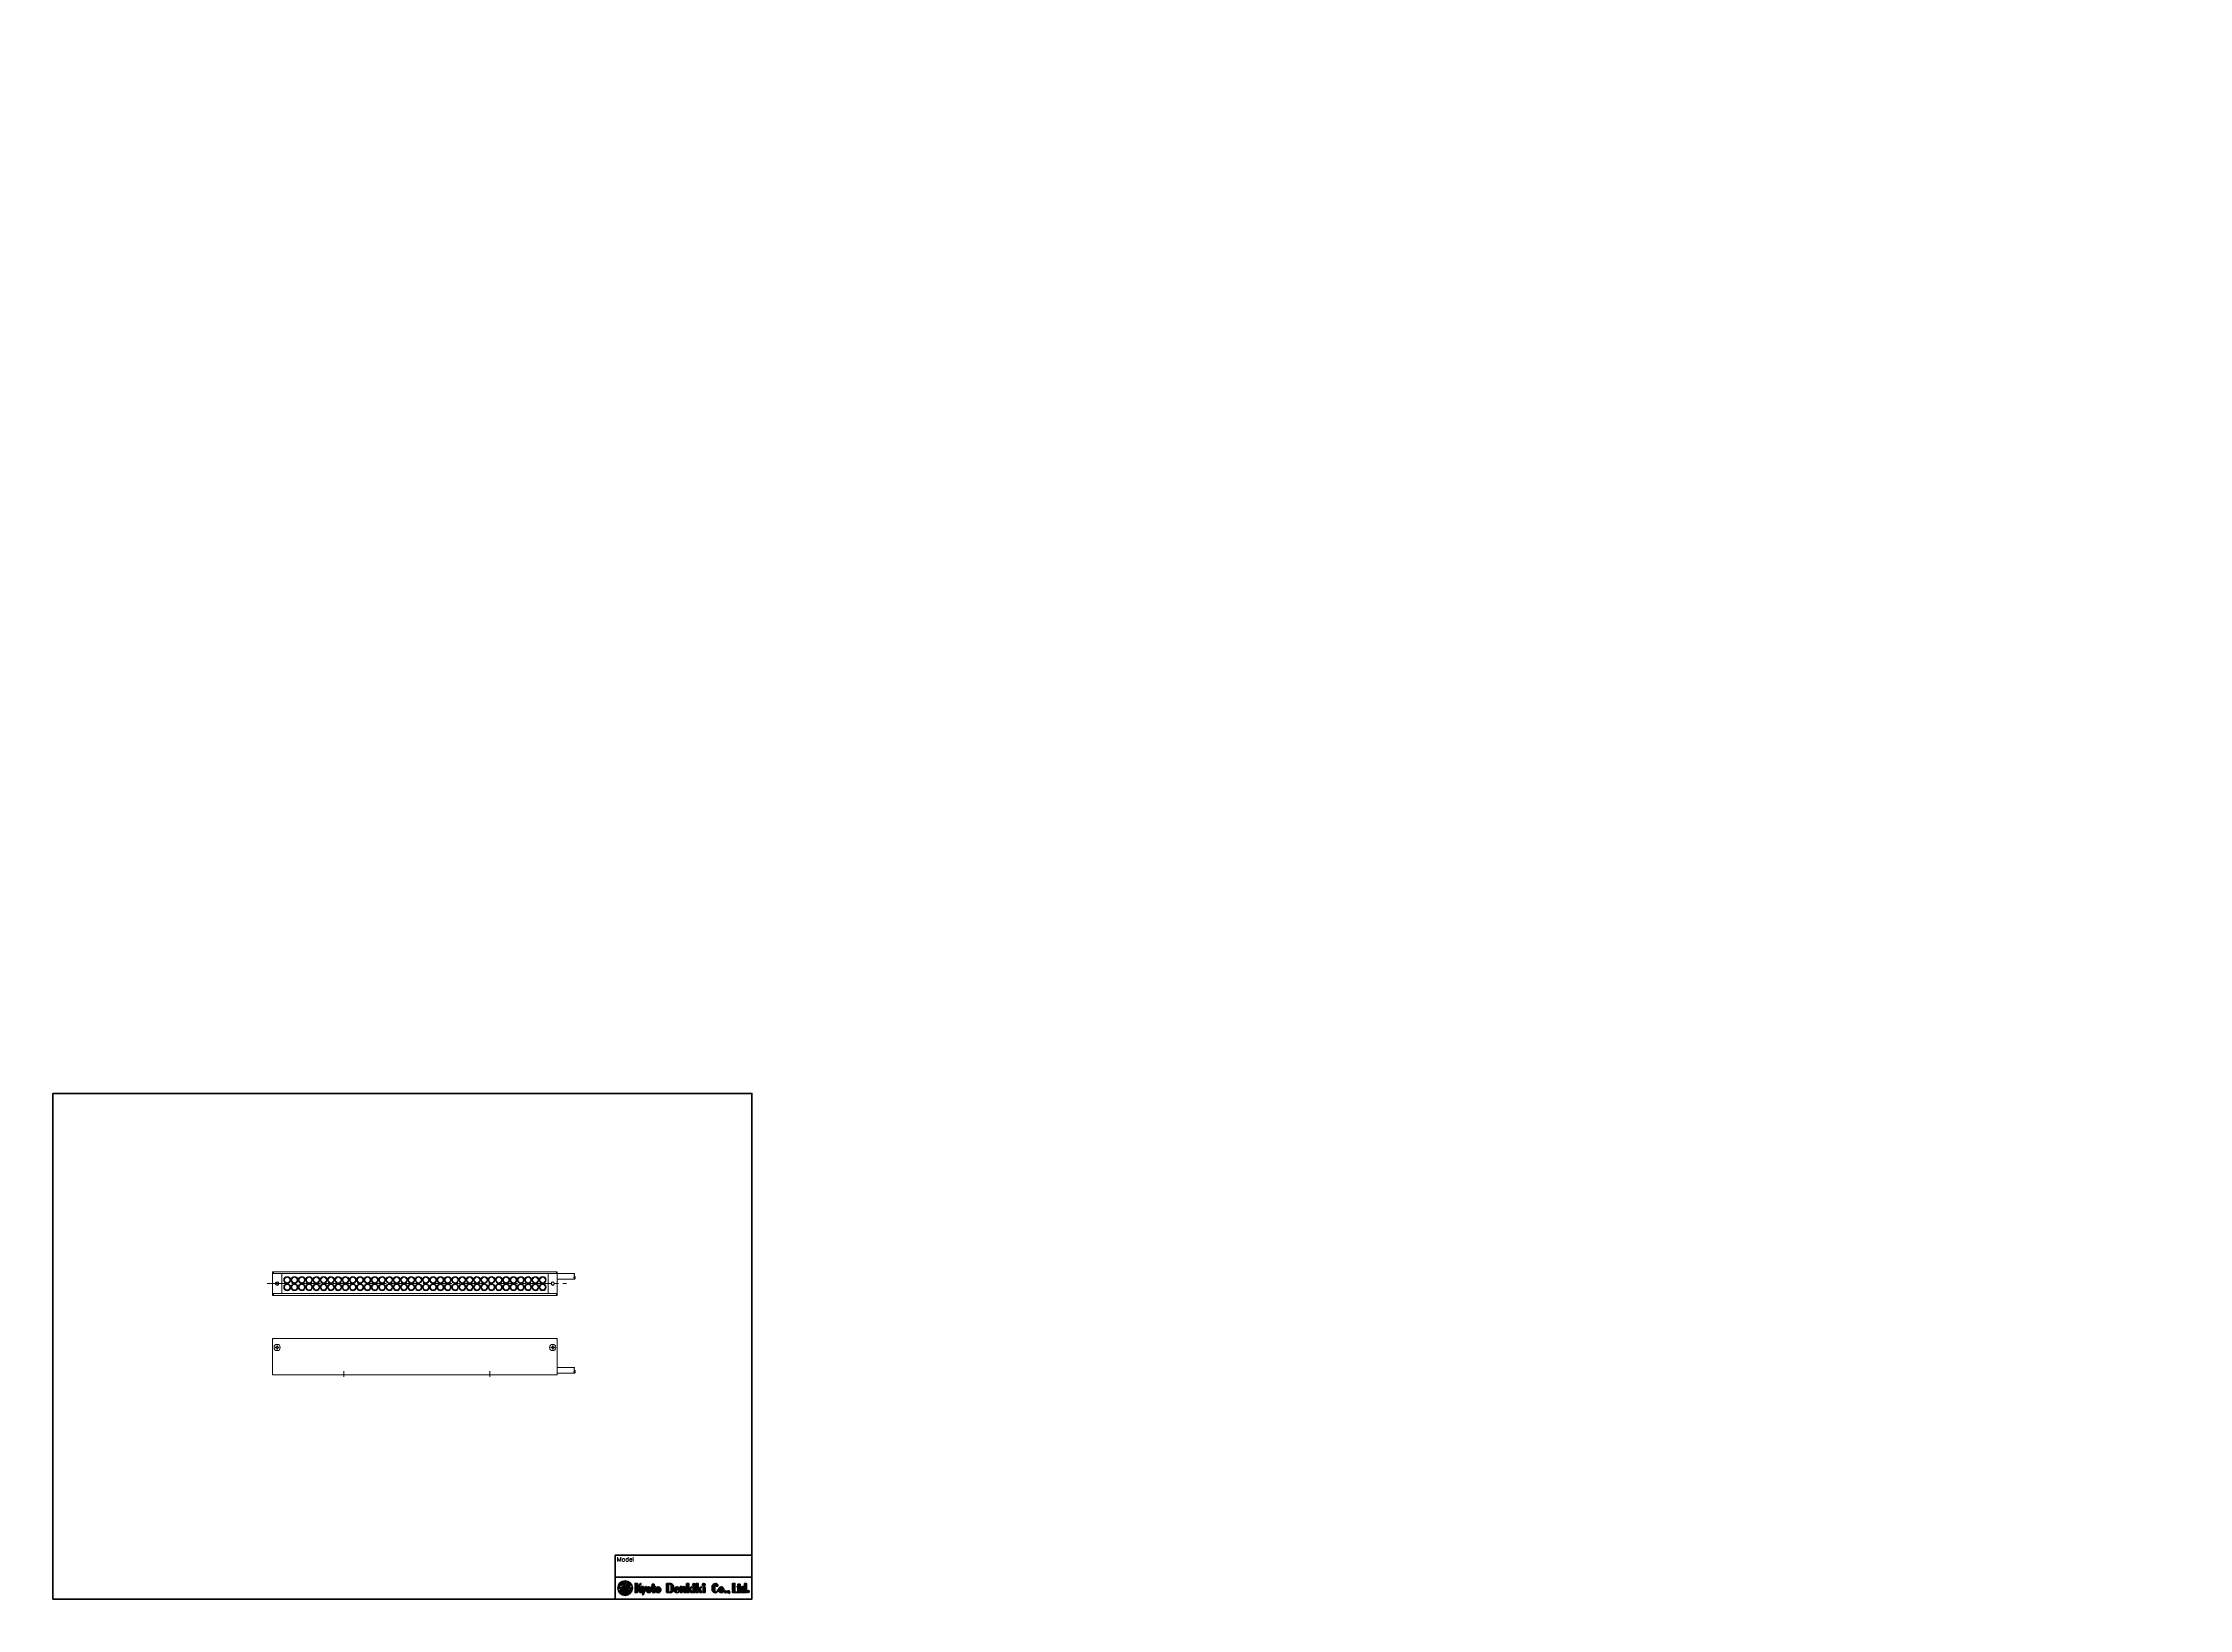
# Paper-space layout 'A3_1_3' of a CAD drawing. Header units: millimetres. Extents: x 0 to 392, y 0 to 286.
# The model-space entities are those that its viewports show. They can reach past a viewport. Long polylines and large blocks are cut down to what shows.
import ezdxf

# ---------------------------------------------------------------- set-up
doc = ezdxf.new("R2010")
doc.units = ezdxf.units.MM
doc.linetypes.add('CENTER', pattern=[2, 1.25, -0.25, 0.25, -0.25])
doc.layers.get('0').update_dxf_attribs({"lineweight": 15})
doc.layers.add('AUX', color=7, linetype='Continuous', lineweight=40)
doc.layers.add('PINOFF', color=6, linetype='Continuous', lineweight=9)
doc.layers.get('PINOFF').freeze()
doc.styles.get("Standard").update_dxf_attribs({"font": 'simplex.shx', "width": 0.8, "bigfont": 'extfont.shx'})

# ---------------------------------------------------------------- blocks, each defined once
blk = doc.blocks.new('A$C58A435ED')
h = blk.add_hatch(color=256)
edge = h.paths.add_edge_path()
edge.add_ellipse((3.8, 4.2), major_axis=(2.36, 2.72), ratio=0.381944, start_angle=36.9142, end_angle=132.4984, ccw=False)
edge.add_arc((4.7, 6.4), 0.75, 47.7163, 192.9195, ccw=False)
edge.add_ellipse((3.8, 4.2), major_axis=(2.36, 2.72), ratio=0.381944, start_angle=355.1193, end_angle=374.4019, ccw=False)
edge.add_ellipse((4.2, 3.8), major_axis=(2.36, 2.72), ratio=0.381944, start_angle=320.8704, end_angle=364.8807, ccw=False)
edge.add_arc((4, -35.9), 40.1, 84.2752, 86.8987, ccw=False)
edge.add_arc((4, 4), 4, 0, 180)
edge.add_arc((4, -35.9), 40.1, 92.8389, 95.7248, ccw=False)
h = blk.add_hatch(color=256)
edge = h.paths.add_edge_path()
edge.add_arc((4, 4), 4, 180, 360)
edge.add_arc((4, 43.9), 40.1, 272.8389, 275.7248, ccw=False)
edge.add_ellipse((4.2, 3.8), major_axis=(2.36, 2.72), ratio=0.381944, start_angle=175.1193, end_angle=312.4984, ccw=False)
edge.add_ellipse((3.8, 4.2), major_axis=(2.36, 2.72), ratio=0.381944, start_angle=140.8704, end_angle=184.8807, ccw=False)
edge.add_arc((4, 43.9), 40.1, 264.2752, 266.8987, ccw=False)
h = blk.add_hatch(color=256)
edge = h.paths.add_edge_path(flags=17)
edge.add_ellipse((4.2, 3.8), major_axis=(2.36, 2.72), ratio=0.381944, start_angle=130.1847, end_angle=175.1193)
edge.add_ellipse((3.8, 4.2), major_axis=(2.36, 2.72), ratio=0.381944, start_angle=184.8807, end_angle=296.5044)
edge.add_arc((4, 43.9), 40.1, 267.8758, 271.7647, ccw=False)
h = blk.add_hatch(color=256)
edge = h.paths.add_edge_path(flags=17)
edge.add_ellipse((3.8, 4.2), major_axis=(2.36, 2.72), ratio=0.381944, start_angle=310.1847, end_angle=355.1193)
edge.add_ellipse((4.2, 3.8), major_axis=(2.36, 2.72), ratio=0.381944, start_angle=364.8807, end_angle=376.9173)
edge.add_arc((4.6, 6.4), 0.783, -118.932, 3.6503, ccw=False)
edge.add_ellipse((4.2, 3.8), major_axis=(2.36, 2.72), ratio=0.381944, start_angle=39.809, end_angle=116.5044)
edge.add_arc((4, -35.9), 40.1, 87.8758, 91.7647, ccw=False)
blk.add_circle((4, 4), 4)
for centre, radius, start, end in [((4, -35.9), 40.1, 92.8389, 95.7248), ((4, 43.9), 40.1, 264.2752, 266.8987), ((4, 43.9), 40.1, 267.8758, 271.7647), ((4, -35.9), 40.1, 87.8758, 91.7647), ((4.7, 6.4), 0.75, 46.1932, 192.9195), ((4.6, 6.4), 0.783, 241.068, 3.6503), ((4, 43.9), 40.1, 272.8389, 275.7248), ((4, -35.9), 40.1, 84.2752, 86.8987)]:
    blk.add_arc(centre, radius, start, end)
for centre, start_param, end_param in [((3.8, 4.2), 2.009737, 4.900602), ((4.2, 3.8), 1.88285, 5.049036), ((3.8, 4.2), 1.10042, 1.907443), ((4.2, 3.8), 1.14108, 1.759009), ((3.8, 4.2), 5.024443, 6.875096), ((4.2, 3.8), 5.15133, 6.96942)]:
    blk.add_ellipse(centre, major_axis=(2.36, 2.72), ratio=0.381944, start_param=start_param, end_param=end_param)
blk = doc.blocks.new('A$C7F8063EA')
for points in [[(2.4, 4.8), (3.4, 6.2), (2.9, 6.2), (1.3, 4.1), (1.3, 6.2), (0, 6.2), (0, 1.1), (1.3, 1.1), (1.3, 3.4), (1.5, 3.7), (2.6, 1.1), (4.1, 1.1)], [(4.5, 1.1), (4.1, 0), (4.4, 0), (6.2, 4.4), (5.8, 4.4), (5.2, 2.8), (4.5, 4.4), (3.4, 4.4)], [(28.2, 6.2), (28.2, 1.1), (29.4, 1.1), (29.4, 2.6), (29.5, 2.8), (30.3, 1.1), (31.3, 1.1), (30.2, 3.3), (31.3, 4.2), (31.1, 4.4), (29.4, 3), (29.4, 6.2)], [(31.8, 4.2), (31.8, 1.1), (32.9, 1.1), (32.9, 4.2)], [(33.4, 6.2), (33.4, 1.1), (34.5, 1.1), (34.5, 2.6), (34.7, 2.8), (35.5, 1.1), (36.5, 1.1), (35.4, 3.3), (36.5, 4.2), (36.3, 4.4), (34.5, 3), (34.5, 6.2)], [(37.2, 4.2), (37.2, 1.1), (38.3, 1.1), (38.3, 4.2)], [(53.4, 6.2), (53.4, 1.1), (54.7, 1.1), (56.3, 1.1), (56.3, 1.4), (54.7, 1.4), (54.7, 6.2)]]:
    blk.add_hatch(color=256).paths.add_polyline_path(points)
h = blk.add_hatch(color=256)
h.paths.add_polyline_path([(6, 2.5, 0.993056), (8.9, 2.5), (8.9, 2.9, 1.006911), (6, 2.9)])
h.paths.add_polyline_path([(7.1, 3.9, -1.045169), (7.8, 3.9), (7.8, 1.6, -1.045169), (7.1, 1.6)], flags=16)
h = blk.add_hatch(color=256)
edge = h.paths.add_edge_path()
edge.add_line((9.4, 4.2), (9.4, 1.8))
edge.add_ellipse((10, 1.8), major_axis=(0, 0.709), ratio=0.902288, start_angle=90, end_angle=180)
edge.add_line((10, 1.1), (11, 1.1))
edge.add_line((11, 1.1), (11, 1.4))
edge.add_ellipse((11, 1.9), major_axis=(0, -0.528), ratio=0.918034, start_angle=270, end_angle=360, ccw=False)
edge.add_line((10.5, 1.9), (10.5, 4.2))
edge.add_line((10.5, 4.2), (10.9, 4.2))
edge.add_line((10.9, 4.2), (10.9, 4.6))
edge.add_line((10.9, 4.6), (10.5, 4.6))
edge.add_line((10.5, 4.6), (10.5, 5.8))
edge.add_line((10.5, 5.8), (9.4, 5.8))
edge.add_line((9.4, 5.8), (9.4, 4.6))
edge.add_line((9.4, 4.6), (9.1, 4.6))
edge.add_line((9.1, 4.6), (9.1, 4.2))
edge.add_line((9.1, 4.2), (9.4, 4.2))
h = blk.add_hatch(color=256)
h.paths.add_polyline_path([(12.7, 4.4), (12.6, 4.4, 0.412198), (11.2, 2.9), (11.2, 2.5, 0.993056), (14.1, 2.5), (14.1, 2.9, 0.416232)])
h.paths.add_polyline_path([(12.3, 3.9, -1.045169), (13, 3.9), (13, 1.6, -1.045169), (12.3, 1.6)], flags=16)
h = blk.add_hatch(color=256)
edge = h.paths.add_edge_path()
edge.add_line((17.2, 1.1), (19.3, 1.1))
edge.add_ellipse((19.3, 3), major_axis=(0, -1.92), ratio=0.930559, start_angle=0, end_angle=90)
edge.add_line((21.1, 3), (21.1, 4.2))
edge.add_ellipse((19.3, 4.2), major_axis=(0, 1.92), ratio=0.930559, start_angle=270, end_angle=360)
edge.add_line((19.3, 6.2), (17.2, 6.2))
edge.add_line((17.2, 6.2), (17.2, 1.1))
edge = h.paths.add_edge_path(flags=16)
edge.add_line((18.3, 5.8), (19.1, 5.8))
edge.add_ellipse((19.1, 5.1), major_axis=(0, 0.7), ratio=0.929746, start_angle=270, end_angle=359.8389, ccw=False)
edge.add_line((19.8, 5.1), (19.8, 2.1))
edge.add_ellipse((19.1, 2.1), major_axis=(0, -0.7), ratio=0.929746, start_angle=0.1611, end_angle=90, ccw=False)
edge.add_line((19.1, 1.4), (18.3, 1.4))
edge.add_line((18.3, 1.4), (18.3, 5.8))
h = blk.add_hatch(color=256)
edge = h.paths.add_edge_path()
edge.add_line((22.9, 4.4), (22.9, 4.4))
edge.add_arc((22.9, 2.9), 1.46, 90.3946, 180)
edge.add_line((21.4, 2.9), (21.4, 2.5))
edge.add_arc((22.9, 2.5), 1.46, 180.2595, 269.3397)
edge.add_line((22.9, 1.1), (22.9, 1.1))
edge.add_arc((22.9, 2.5), 1.46, 270.6603, 354.2194)
edge.add_line((24.3, 2.4), (24.1, 2.4))
edge.add_ellipse((22.9, 2.4), major_axis=(-1.2, 0), ratio=0.941657, start_angle=90.1774, end_angle=180, ccw=False)
edge.add_arc((22.9, 1.6), 0.325, 180, 276.5641, ccw=False)
edge.add_line((22.5, 1.6), (22.5, 2.7))
edge.add_line((22.5, 2.7), (24.3, 2.7))
edge.add_line((24.3, 2.7), (24.3, 2.9))
edge.add_arc((22.9, 2.9), 1.46, 359.2107, 449.6054)
h.paths.add_polyline_path([(22.5, 3.1), (22.5, 3.9, -1.045169), (23.2, 3.9), (23.2, 3.1)], flags=16)
h = blk.add_hatch(color=256)
edge = h.paths.add_edge_path()
edge.add_line((24.7, 4.4), (24.7, 1.1))
edge.add_line((24.7, 1.1), (25.8, 1.1))
edge.add_line((25.8, 1.1), (25.8, 3.7))
edge.add_ellipse((26.2, 3.7), major_axis=(0.377, 0.217), ratio=0.907884, start_angle=60.0645, end_angle=150.0645, ccw=False)
edge.add_ellipse((26.2, 3.7), major_axis=(0, 0.404), ratio=0.965673, start_angle=270, end_angle=360, ccw=False)
edge.add_line((26.6, 3.7), (26.6, 1.1))
edge.add_line((26.6, 1.1), (27.7, 1.1))
edge.add_line((27.7, 1.1), (27.7, 3.4))
edge.add_ellipse((26.8, 3.4), major_axis=(0, 1.05), ratio=0.925613, start_angle=270, end_angle=360)
edge.add_ellipse((26.8, 4), major_axis=(-0.975, 0), ratio=0.402759, start_angle=270, end_angle=360)
edge.add_line((25.8, 4), (25.8, 4.2))
edge.add_line((25.8, 4.2), (25.6, 4.4))
edge.add_line((25.6, 4.4), (24.7, 4.4))
h = blk.add_hatch(color=256)
edge = h.paths.add_edge_path()
edge.add_ellipse((32.3, 5.5), major_axis=(-0.803, 0), ratio=0.880683, start_angle=0, end_angle=360)
h = blk.add_hatch(color=256)
edge = h.paths.add_edge_path()
edge.add_ellipse((37.6, 5.5), major_axis=(-0.803, 0), ratio=0.880683, start_angle=0, end_angle=360)
h = blk.add_hatch(color=256)
edge = h.paths.add_edge_path()
edge.add_arc((44, 5.4), 0.402, 0, 180, ccw=False)
edge.add_line((44.4, 5.4), (44.4, 4.6))
edge.add_line((44.4, 4.6), (45.4, 4.6))
edge.add_ellipse((44, 4.6), major_axis=(0, 1.59), ratio=0.861671, start_angle=270, end_angle=360)
edge.add_ellipse((44, 4.4), major_axis=(-1.84, 0), ratio=0.958258, start_angle=270, end_angle=360)
edge.add_line((42.2, 4.4), (42.2, 2.8))
edge.add_ellipse((44, 2.8), major_axis=(-1.84, 0), ratio=0.958258, start_angle=0, end_angle=90)
edge.add_ellipse((44, 2.6), major_axis=(0, -1.59), ratio=0.859541, start_angle=0, end_angle=90)
edge.add_line((45.4, 2.6), (45.1, 2.6))
edge.add_line((45.1, 2.6), (45.1, 2.1))
edge.add_ellipse((44.5, 2.1), major_axis=(0, -0.689), ratio=0.905354, start_angle=0, end_angle=90, ccw=False)
edge.add_line((44.5, 1.4), (44.1, 1.4))
edge.add_ellipse((44.1, 1.9), major_axis=(0, 0.516), ratio=0.975773, start_angle=90, end_angle=180, ccw=False)
edge.add_line((43.6, 1.9), (43.6, 5.4))
h = blk.add_hatch(color=256)
h.paths.add_polyline_path([(45.7, 2.5, 0.409357), (47.2, 1.1), (47.2, 1.1, 0.409404), (48.7, 2.5), (48.7, 2.9, 1.006911), (45.7, 2.9)])
h.paths.add_polyline_path([(46.9, 3.9, -1), (47.5, 3.9), (47.5, 1.6, -1), (46.9, 1.6)], flags=16)
h = blk.add_hatch(color=256)
edge = h.paths.add_edge_path()
edge.add_ellipse((49.5, 1.6), major_axis=(-0.65, 0), ratio=0.820872, start_angle=0, end_angle=360)
h = blk.add_hatch(color=256)
edge = h.paths.add_edge_path()
edge.add_ellipse((51.1, 1.6), major_axis=(-0.65, 0), ratio=0.820872, start_angle=178.569, end_angle=477.5428)
edge.add_ellipse((51.3, 1.1), major_axis=(0, -0.409), ratio=0.251102, start_angle=0, end_angle=84.6433, ccw=False)
edge.add_ellipse((51.3, 1.4), major_axis=(0, -0.72), ratio=0.731271, start_angle=0, end_angle=90)
edge.add_ellipse((51.7, 1.4), major_axis=(0, 0.202), ratio=0.432391, start_angle=270, end_angle=339.5604)
edge.add_ellipse((51.7, 1.4), major_axis=(0, 0.202), ratio=0.432391, start_angle=339.5604, end_angle=340.2548, ccw=False)
h = blk.add_hatch(color=256)
edge = h.paths.add_edge_path()
edge.add_line((56, 4.2), (56.3, 4.2))
edge.add_line((56.3, 4.2), (56.3, 1.8))
edge.add_ellipse((57, 1.8), major_axis=(0, 0.709), ratio=0.902288, start_angle=90, end_angle=180)
edge.add_line((57, 1.1), (58, 1.1))
edge.add_line((58, 1.1), (58, 1.4))
edge.add_ellipse((58, 1.9), major_axis=(0, -0.528), ratio=0.918034, start_angle=270, end_angle=360, ccw=False)
edge.add_line((57.5, 1.9), (57.5, 4.2))
edge.add_line((57.5, 4.2), (57.8, 4.2))
edge.add_line((57.8, 4.2), (57.8, 4.6))
edge.add_line((57.8, 4.6), (57.5, 4.6))
edge.add_line((57.5, 4.6), (57.5, 5.8))
edge.add_line((57.5, 5.8), (56.3, 5.8))
edge.add_line((56.3, 5.8), (56.3, 4.6))
edge.add_line((56.3, 4.6), (56, 4.6))
edge.add_line((56, 4.6), (56, 4.2))
h = blk.add_hatch(color=256)
edge = h.paths.add_edge_path()
edge.add_line((61, 6.2), (60, 6.2))
edge.add_line((60, 6.2), (60, 4))
edge.add_ellipse((59.4, 3.2), major_axis=(0, -1.25), ratio=0.700546, start_angle=140.5626, end_angle=180)
edge.add_line((59.4, 4.4), (59, 4.4))
edge.add_ellipse((59, 3.2), major_axis=(0, -1.25), ratio=0.700546, start_angle=180, end_angle=270)
edge.add_line((58.1, 3.2), (58.1, 2.3))
edge.add_ellipse((59, 2.3), major_axis=(0, 1.25), ratio=0.700546, start_angle=90, end_angle=180)
edge.add_line((59, 1.1), (59.4, 1.1))
edge.add_ellipse((59.4, 2.3), major_axis=(0, 1.25), ratio=0.700546, start_angle=180, end_angle=219.4374)
edge.add_line((60, 1.5), (60, 1.1))
edge.add_line((60, 1.1), (61, 1.1))
edge.add_line((61, 1.1), (61, 6.2))
h.paths.add_polyline_path([(60, 1.7, -1), (59.2, 1.7), (59.2, 3.8, -1), (60, 3.8)], flags=16)
h = blk.add_hatch(color=256)
edge = h.paths.add_edge_path()
edge.add_ellipse((62, 1.7), major_axis=(-0.582, 0), ratio=0.959913, start_angle=0, end_angle=360)
for p, q in [((0, 6.2), (1.3, 6.2)), ((0, 1.1), (1.3, 1.1)), ((2.9, 6.2), (1.3, 4.1)), ((1.5, 3.7), (1.3, 3.4)), ((2.6, 1.1), (1.5, 3.7)), ((3.4, 6.2), (2.4, 4.8)), ((4.1, 1.1), (2.4, 4.8)), ((4.1, 1.1), (2.6, 1.1)), ((2.9, 6.2), (3.4, 6.2)), ((3.4, 4.4), (4.5, 1.1)), ((3.4, 4.4), (4.5, 4.4)), ((3.4, 4.4), (4.5, 4.4)), ((4.1, 0), (4.5, 1.1)), ((4.1, 0), (4.4, 0)), ((4.4, 0), (6.2, 4.4)), ((4.5, 4.4), (5.2, 2.8)), ((5.2, 2.8), (5.8, 4.4)), ((5.8, 4.4), (6.2, 4.4)), ((6, 2.9), (6, 2.5)), ((8.9, 2.9), (8.9, 2.5)), ((9.1, 4.6), (9.1, 4.2)), ((9.1, 4.6), (9.1, 4.2)), ((9.1, 4.2), (9.4, 4.2)), ((9.1, 4.2), (9.4, 4.2)), ((9.4, 5.8), (10.5, 5.8)), ((9.4, 5.8), (9.4, 4.6)), ((9.4, 4.2), (9.4, 1.8)), ((10, 1.1), (11, 1.1)), ((11, 1.1), (10, 1.1)), ((10.5, 5.8), (10.5, 4.6)), ((10.5, 4.2), (10.9, 4.2)), ((10.5, 4.2), (10.9, 4.2)), ((10.5, 4.2), (10.5, 1.9)), ((11, 1.4), (11, 1.1)), ((11, 1.4), (11, 1.1)), ((11, 1.1), (11, 1.1)), ((11.2, 2.9), (11.2, 2.5)), ((12.6, 4.4), (12.7, 4.4)), ((12.7, 1.1), (12.7, 1.1)), ((14.1, 2.9), (14.1, 2.5)), ((17.2, 6.2), (19.3, 6.2)), ((17.2, 1.1), (17.2, 6.2)), ((17.2, 1.1), (17.2, 6.2)), ((17.2, 6.2), (19.3, 6.2)), ((17.2, 1.1), (19.3, 1.1)), ((17.2, 1.1), (19.3, 1.1)), ((18.3, 5.8), (18.3, 1.4)), ((18.3, 1.4), (18.3, 5.8)), ((18.3, 5.8), (19.1, 5.8)), ((18.3, 1.4), (19.1, 1.4)), ((19.8, 5.1), (19.8, 2.1)), ((21.1, 4.2), (21.1, 3)), ((21.4, 2.9), (21.4, 2.5)), ((22.5, 3.1), (23.2, 3.1)), ((22.5, 2.7), (24.3, 2.7)), ((22.9, 4.4), (22.9, 4.4)), ((22.9, 1.1), (22.9, 1.1)), ((22.9, 1.1), (22.9, 1.1)), ((24.1, 2.4), (24.3, 2.4)), ((24.3, 2.9), (24.3, 2.7)), ((24.7, 4.4), (25.6, 4.4)), ((24.7, 1.1), (24.7, 4.4)), ((24.7, 4.4), (25.6, 4.4)), ((24.7, 4.4), (25.6, 4.4)), ((24.7, 1.1), (24.7, 4.4)), ((24.7, 4.4), (25.6, 4.4)), ((24.7, 1.1), (25.8, 1.1)), ((24.7, 1.1), (25.8, 1.1)), ((25.8, 4.2), (25.6, 4.4)), ((25.8, 4.2), (25.6, 4.4)), ((25.8, 4), (25.8, 4.2)), ((25.8, 4), (25.8, 4.2)), ((25.8, 4.2), (25.8, 4)), ((25.8, 1.1), (25.8, 3.7)), ((25.8, 1.1), (25.8, 3.7)), ((26.6, 1.1), (26.6, 3.7)), ((26.6, 1.1), (26.6, 3.7)), ((26.6, 1.1), (27.7, 1.1)), ((26.6, 1.1), (27.7, 1.1)), ((27.7, 1.1), (27.7, 3.4)), ((27.7, 1.1), (27.7, 3.4)), ((28.2, 6.2), (29.4, 6.2)), ((28.2, 6.2), (28.2, 1.1)), ((29.4, 6.2), (28.2, 6.2)), ((28.2, 1.1), (29.4, 1.1)), ((28.2, 1.1), (29.4, 1.1)), ((29.4, 3), (29.4, 6.2)), ((31.2, 4.4), (29.4, 3)), ((29.5, 2.8), (29.4, 2.6)), ((29.4, 1.1), (29.4, 2.6)), ((30.3, 1.1), (29.5, 2.8)), ((31.3, 4.2), (30.2, 3.3)), ((31.3, 1.1), (30.2, 3.3)), ((30.3, 1.1), (31.3, 1.1)), ((31.1, 4.4), (31.3, 4.2)), ((31.8, 1.1), (32.9, 1.1)), ((33.4, 6.2), (34.5, 6.2)), ((33.4, 6.2), (33.4, 1.1)), ((34.5, 6.2), (33.4, 6.2)), ((33.4, 1.1), (34.5, 1.1)), ((33.4, 1.1), (34.5, 1.1)), ((34.5, 3), (34.5, 6.2)), ((36.3, 4.4), (34.5, 3)), ((34.7, 2.8), (34.5, 2.6)), ((34.5, 1.1), (34.5, 2.6)), ((35.5, 1.1), (34.7, 2.8)), ((36.5, 4.2), (35.4, 3.3)), ((36.5, 1.1), (35.4, 3.3)), ((35.5, 1.1), (36.5, 1.1)), ((36.3, 4.4), (36.5, 4.2)), ((37.2, 1.1), (38.3, 1.1)), ((37.5, 6.2), (37.6, 6.2)), ((37.5, 6.2), (37.5, 6.2)), ((37.5, 4.8), (37.5, 4.8)), ((42.2, 4.4), (42.2, 4.4)), ((42.2, 4.4), (42.2, 2.8)), ((43.6, 5.4), (43.6, 1.9)), ((43.6, 5.4), (43.6, 1.9)), ((44.1, 1.4), (44.5, 1.4)), ((44.1, 1.4), (44.5, 1.4)), ((44.4, 4.6), (44.4, 5.4)), ((44.4, 4.6), (44.4, 5.4)), ((45.4, 4.6), (44.4, 4.6)), ((44.4, 4.6), (45.4, 4.6)), ((45.4, 2.6), (45.1, 2.6)), ((45.1, 2.6), (45.1, 2.1)), ((45.4, 2.6), (45.1, 2.6)), ((45.1, 2.6), (45.1, 2.1)), ((45.7, 2.9), (45.7, 2.5)), ((47.2, 1.1), (47.2, 1.1)), ((48.7, 2.9), (48.7, 2.5)), ((51.8, 1.6), (51.8, 1.6)), ((53.4, 6.2), (54.7, 6.2)), ((53.4, 1.1), (56.3, 1.1)), ((54.7, 1.4), (54.7, 2)), ((56, 4.6), (56, 4.2)), ((56, 4.6), (56, 4.2)), ((56, 4.2), (56.3, 4.2)), ((56, 4.2), (56.3, 4.2)), ((56.3, 5.8), (57.5, 5.8)), ((56.3, 5.8), (56.3, 4.6)), ((56.3, 4.2), (56.3, 1.8)), ((58, 1.1), (57, 1.1)), ((57.5, 5.8), (57.5, 4.6)), ((57.5, 4.2), (57.8, 4.2)), ((57.5, 4.2), (57.8, 4.2)), ((57.5, 4.2), (57.5, 1.9)), ((58, 1.4), (58, 1.1)), ((58, 1.4), (58, 1.1)), ((58, 1.1), (58, 1.4)), ((58.1, 3.2), (58.1, 2.4)), ((58.1, 3.2), (58.1, 2.3)), ((59.4, 4.4), (59, 4.4)), ((59, 1.1), (59.4, 1.1)), ((59.2, 3.8), (59.2, 1.7)), ((59.2, 3.8), (59.2, 1.7)), ((60, 6.2), (61, 6.2)), ((60, 6.2), (61, 6.2)), ((61, 1.1), (61, 2)), ((61, 1.1), (61, 2)), ((62, 2.2), (62, 2.2)), ((62, 1.1), (62, 1.1)), ((62.6, 1.7), (62.6, 1.7))]:
    blk.add_line(p, q)
for points in [[(1.3, 3.4), (1.3, 1.1), (0, 1.1), (0, 6.2), (1.3, 6.2), (1.3, 4.1)], [(7.1, 3.9), (7.1, 1.6)], [(7.8, 1.5), (7.8, 3.9)], [(9.1, 4.2), (9.1, 4.6), (9.4, 4.6)], [(9.1, 4.2), (9.1, 4.6), (9.4, 4.6)], [(10.5, 4.6), (10.9, 4.6), (10.9, 4.2)], [(10.5, 4.6), (10.9, 4.6), (10.9, 4.2)], [(12.3, 3.9), (12.3, 1.6)], [(13, 1.5), (13, 3.9)], [(22.5, 3.9), (22.5, 3.1)], [(22.5, 2.7), (22.5, 1.6)], [(23.2, 3.1), (23.2, 3.9)], [(46.9, 3.9), (46.9, 1.6)], [(47.5, 3.9), (47.5, 1.6)], [(54.7, 1.1), (53.4, 1.1), (53.4, 6.2), (54.7, 6.2), (54.7, 1.4)], [(54.7, 1.1), (56.3, 1.1), (56.3, 1.4), (54.7, 1.4)], [(56.3, 4.2), (56, 4.2), (56, 4.6), (56.3, 4.6)], [(56.3, 4.2), (56, 4.2), (56, 4.6), (56.3, 4.6)], [(57.5, 4.6), (57.8, 4.6), (57.8, 4.2), (57.5, 4.2)], [(57.5, 4.6), (57.8, 4.6), (57.8, 4.2), (57.5, 4.2)], [(60, 4), (60, 6.2), (61, 6.2), (61, 1.1), (60, 1.1), (60, 1.5)], [(60, 4), (60, 6.2), (61, 6.2), (61, 1.1), (60, 1.1), (60, 1.5)], [(60, 1.7), (60, 3.8)], [(60, 1.7), (60, 3.8)]]:
    blk.add_lwpolyline(points)
for points in [[(31.8, 4.2), (32.9, 4.2), (32.9, 1.1), (31.8, 1.1)], [(37.2, 4.2), (38.3, 4.2), (38.3, 1.1), (37.2, 1.1)]]:
    blk.add_lwpolyline(points, close=True)
for centre, radius, start, end in [((7.5, 2.9), 1.46, 359.2107, 180), ((7.5, 2.5), 1.46, 179.5961, 359.6054), ((7.5, 3.9), 0.325, 354.9391, 180), ((7.5, 1.6), 0.325, 180, 5.0609), ((12.6, 2.9), 1.46, 359.2107, 180), ((12.6, 2.5), 1.46, 179.5961, 359.6054), ((12.6, 3.9), 0.325, 354.9391, 180), ((12.6, 1.6), 0.325, 180, 5.0609), ((22.9, 2.9), 1.46, 359.2107, 180), ((22.9, 2.5), 1.46, 179.7405, 354.2194), ((22.9, 3.9), 0.325, 354.9391, 180), ((22.9, 1.6), 0.325, 180, 273.149), ((44, 5.4), 0.402, 0, 180), ((47.2, 2.9), 1.46, 359.2107, 180), ((47.2, 2.5), 1.46, 179.5961, 359.6054), ((47.2, 3.9), 0.325, 0, 180), ((47.2, 1.6), 0.325, 180, 360), ((59.6, 3.8), 0.411, 0, 180), ((59.6, 1.7), 0.411, 180, 0)]:
    blk.add_arc(centre, radius, start, end)
for centre, major_axis, ratio, start_param, end_param in [((10, 1.8), (0, 0.709), 0.902288, 1.570796, 3.141593), ((11, 1.9), (0, -0.528), 0.918034, 4.712389, 6.283185), ((19.1, 5.1), (0, 0.7), 0.929746, 4.712389, 6.280162), ((19.3, 4.2), (0, 1.92), 0.930559, 4.712389, 6.283185), ((22.9, 2.4), (-1.2, 0), 0.941657, 1.573713, 3.141593), ((26.8, 4), (-0.975, 0), 0.402759, 4.712389, 6.283185), ((26.2, 3.7), (0, 0.404), 0.965673, 4.712389, 6.283185), ((26.8, 3.4), (0, 1.05), 0.925613, 4.712389, 6.283185), ((44, 4.4), (-1.84, 0), 0.958258, 4.712389, 6.283185), ((44.1, 1.9), (0, 0.516), 0.975773, 1.570796, 3.141593), ((44, 4.6), (0, 1.59), 0.861671, 4.712389, 6.283185), ((44, 2.6), (0, -1.59), 0.859541, 0, 1.570796), ((44.5, 2.1), (0, -0.689), 0.905354, 0, 1.570796), ((51.1, 1.6), (-0.65, 0), 0.820872, 3.11117, 8.258473), ((51.3, 1.4), (0, -0.72), 0.731271, 0, 1.570796), ((51.3, 1.1), (0, -0.409), 0.251102, 0, 1.547256), ((51.7, 1.4), (0, 0.202), 0.432391, 4.712389, 5.59034), ((57, 1.8), (0, 0.709), 0.902288, 1.570796, 3.141593), ((58, 1.9), (0, -0.528), 0.918034, 4.712389, 6.283185), ((59, 3.2), (0, -1.25), 0.700546, 3.141592, 4.712389), ((59.4, 2.3), (0, 1.25), 0.700546, 3.141592, 4.006894)]:
    blk.add_ellipse(centre, major_axis=major_axis, ratio=ratio, start_param=start_param, end_param=end_param)
at = {"extrusion": (0, 0, -1)}
for centre, major_axis, ratio, start_param, end_param in [((19.1, 2.1), (0, -0.7), 0.929746, 4.712389, 6.280162), ((19.3, 3), (0, -1.92), 0.930559, 4.712389, 6.283185), ((26.2, 3.7), (0.377, 0.217), 0.907884, 3.706835, 5.194113), ((44, 2.8), (-1.84, 0), 0.958258, 4.712389, 6.283185), ((59, 2.3), (0, 1.25), 0.700546, 3.141592, 4.712389), ((59.4, 3.2), (0, -1.25), 0.700546, 3.141592, 4.006894)]:
    blk.add_ellipse(centre, major_axis=major_axis, ratio=ratio, start_param=start_param, end_param=end_param, dxfattribs=at)
for centre, major_axis, ratio in [((32.3, 5.5), (-0.803, 0), 0.880683), ((37.6, 5.5), (-0.803, 0), 0.880683), ((49.5, 1.6), (-0.65, 0), 0.820872), ((62, 1.7), (-0.582, 0), 0.959913)]:
    blk.add_ellipse(centre, major_axis=major_axis, ratio=ratio)
blk = doc.blocks.new('A$C6F1B499D')
for p, q in [((-75, 0), (-75, 13)), ((-75, 13), (81, 13)), ((-75, 0), (-75, 13)), ((-75, 12), (-70, 12)), ((-75, 1), (-75, 12)), ((-74.5, 13), (-74.5, 12)), ((-71, 12), (76, 12)), ((-70, 12), (-70, 1)), ((-27, 13), (27, 13)), ((76, 12), (81, 12)), ((76, 1), (76, 12)), ((80.5, 12), (80.5, 13)), ((81, 13), (81, 0)), ((81, 12), (81, 1)), ((90.6, 12), (81, 12)), ((-70, 1), (-75, 1)), ((81, 0), (-75, 0)), ((-74.5, 1), (-74.5, 0)), ((-71, 1), (76, 1)), ((27, 0), (-27, 0)), ((81, 1), (76, 1)), ((80.5, 1), (80.5, 0)), ((90.6, 9), (81, 9))]:
    blk.add_line(p, q)
for points in [[(90.55, 10.5), (90.5066, 10.5114), (90.4645, 10.5452), (90.425, 10.6005), (90.3893, 10.6754), (90.3585, 10.7679), (90.3335, 10.875), (90.3151, 10.9935), (90.3038, 11.1197), (90.3, 11.25), (90.3038, 11.3802), (90.3151, 11.5065), (90.3335, 11.625), (90.3585, 11.7321), (90.3893, 11.8245), (90.425, 11.8995), (90.4645, 11.9547), (90.5066, 11.9886), (90.55, 12)], [(90.55, 9), (90.5151, 9.0028), (90.4805, 9.0114), (90.4465, 9.0255), (90.4132, 9.0452), (90.381, 9.0703), (90.35, 9.1005), (90.3206, 9.1356), (90.2929, 9.1755), (90.2672, 9.2197), (90.2436, 9.2679), (90.2223, 9.3199), (90.2036, 9.375), (90.1875, 9.4331), (90.1741, 9.4935), (90.1636, 9.5559), (90.1561, 9.6197), (90.1515, 9.6846), (90.15, 9.75), (90.1515, 9.8154), (90.1561, 9.8803), (90.1636, 9.9441), (90.1741, 10.0065), (90.1875, 10.0669), (90.2036, 10.125), (90.2223, 10.1801), (90.2436, 10.2321), (90.2672, 10.2803), (90.2929, 10.3245), (90.3206, 10.3644), (90.35, 10.3995), (90.381, 10.4297), (90.4132, 10.4548), (90.4465, 10.4745), (90.4805, 10.4886), (90.5151, 10.4972), (90.55, 10.5)], [(90.55, 10.5), (90.5934, 10.4886), (90.6355, 10.4547), (90.675, 10.3995), (90.7107, 10.3245), (90.7415, 10.2321), (90.7665, 10.125), (90.7849, 10.0065), (90.7962, 9.8802), (90.8, 9.75), (90.7962, 9.6197), (90.7849, 9.4935), (90.7665, 9.375), (90.7415, 9.2679), (90.7107, 9.1754), (90.675, 9.1005), (90.6355, 9.0452), (90.5934, 9.0114), (90.55, 9)]]:
    blk.add_lwpolyline(points)
for centre, radius in [((-72.5, 6.5), 1), ((-72.5, 6.5), 0.8), ((-67, 8.5), 1.9), ((-67, 4.5), 1.9), ((-67, 8.5), 1.5), ((-67, 4.5), 1.5), ((-63, 8.5), 1.9), ((-63, 4.5), 1.9), ((-63, 8.5), 1.5), ((-63, 4.5), 1.5), ((-59, 8.5), 1.9), ((-59, 4.5), 1.9), ((-59, 8.5), 1.5), ((-59, 4.5), 1.5), ((-55, 8.5), 1.9), ((-55, 4.5), 1.9), ((-55, 8.5), 1.5), ((-55, 4.5), 1.5), ((-51, 8.5), 1.9), ((-51, 4.5), 1.9), ((-51, 8.5), 1.5), ((-51, 4.5), 1.5), ((-47, 8.5), 1.9), ((-47, 4.5), 1.9), ((-47, 8.5), 1.5), ((-47, 4.5), 1.5), ((-43, 8.5), 1.9), ((-43, 4.5), 1.9), ((-43, 8.5), 1.5), ((-43, 4.5), 1.5), ((-39, 8.5), 1.9), ((-39, 4.5), 1.9), ((-39, 8.5), 1.5), ((-39, 4.5), 1.5), ((-35, 8.5), 1.9), ((-35, 4.5), 1.9), ((-35, 8.5), 1.5), ((-35, 4.5), 1.5), ((-31, 8.5), 1.9), ((-31, 4.5), 1.9), ((-31, 8.5), 1.5), ((-31, 4.5), 1.5), ((-27, 8.5), 1.9), ((-27, 4.5), 1.9), ((-27, 8.5), 1.5), ((-27, 4.5), 1.5), ((-23, 8.5), 1.9), ((-23, 4.5), 1.9), ((-23, 8.5), 1.5), ((-23, 4.5), 1.5), ((-19, 8.5), 1.9), ((-19, 4.5), 1.9), ((-19, 8.5), 1.5), ((-19, 4.5), 1.5), ((-15, 8.5), 1.9), ((-15, 4.5), 1.9), ((-15, 8.5), 1.5), ((-15, 4.5), 1.5), ((-11, 8.5), 1.9), ((-11, 4.5), 1.9), ((-11, 8.5), 1.5), ((-11, 4.5), 1.5), ((-7, 8.5), 1.9), ((-7, 4.5), 1.9), ((-7, 8.5), 1.5), ((-7, 4.5), 1.5), ((-3, 8.5), 1.9), ((-3, 4.5), 1.9), ((-3, 8.5), 1.5), ((-3, 4.5), 1.5), ((1, 8.5), 1.9), ((1, 4.5), 1.9), ((1, 8.5), 1.5), ((1, 4.5), 1.5), ((5, 8.5), 1.9), ((5, 4.5), 1.9), ((5, 8.5), 1.5), ((5, 4.5), 1.5), ((9, 8.5), 1.9), ((9, 4.5), 1.9), ((9, 8.5), 1.5), ((9, 4.5), 1.5), ((13, 8.5), 1.9), ((13, 4.5), 1.9), ((13, 8.5), 1.5), ((13, 4.5), 1.5), ((17, 8.5), 1.9), ((17, 4.5), 1.9), ((17, 8.5), 1.5), ((17, 4.5), 1.5), ((21, 8.5), 1.9), ((21, 4.5), 1.9), ((21, 8.5), 1.5), ((21, 4.5), 1.5), ((25, 8.5), 1.9), ((25, 4.5), 1.9), ((25, 8.5), 1.5), ((25, 4.5), 1.5), ((29, 8.5), 1.9), ((29, 4.5), 1.9), ((29, 8.5), 1.5), ((29, 4.5), 1.5), ((33, 8.5), 1.9), ((33, 4.5), 1.9), ((33, 8.5), 1.5), ((33, 4.5), 1.5), ((37, 8.5), 1.9), ((37, 4.5), 1.9), ((37, 8.5), 1.5), ((37, 4.5), 1.5), ((41, 8.5), 1.9), ((41, 4.5), 1.9), ((41, 8.5), 1.5), ((41, 4.5), 1.5), ((45, 8.5), 1.9), ((45, 4.5), 1.9), ((45, 8.5), 1.5), ((45, 4.5), 1.5), ((49, 8.5), 1.9), ((49, 4.5), 1.9), ((49, 8.5), 1.5), ((49, 4.5), 1.5), ((53, 8.5), 1.9), ((53, 4.5), 1.9), ((53, 8.5), 1.5), ((53, 4.5), 1.5), ((57, 8.5), 1.9), ((57, 4.5), 1.9), ((57, 8.5), 1.5), ((57, 4.5), 1.5), ((61, 8.5), 1.9), ((61, 4.5), 1.9), ((61, 8.5), 1.5), ((61, 4.5), 1.5), ((65, 8.5), 1.9), ((65, 4.5), 1.9), ((65, 8.5), 1.5), ((65, 4.5), 1.5), ((69, 8.5), 1.9), ((69, 4.5), 1.9), ((69, 8.5), 1.5), ((69, 4.5), 1.5), ((73, 8.5), 1.9), ((73, 4.5), 1.9), ((73, 8.5), 1.5), ((73, 4.5), 1.5), ((78.5, 6.5), 1), ((78.5, 6.5), 0.8)]:
    blk.add_circle(centre, radius)
blk = doc.blocks.new('A$C3937463B')
for p, q in [((-78, 0), (-78, 20)), ((-78, 20), (65, 20)), ((-78, 19.5), (-77.5, 20)), ((-75.7935, 15.1955), (-76.0872, 15.1955)), ((-75.7935, 14.8039), (-76.0872, 14.8039)), ((-75.7935, 15.1956), (-75.6956, 15.2935)), ((-75.7935, 14.8039), (-75.6956, 14.706)), ((-75.6956, 15.2935), (-75.6956, 15.5872)), ((-75.6956, 14.706), (-75.6956, 14.4123)), ((-75.304, 15.2935), (-75.304, 15.5872)), ((-75.304, 14.706), (-75.304, 14.4123)), ((-75.206, 15.1956), (-75.3039, 15.2935)), ((-75.206, 14.8039), (-75.3039, 14.706)), ((-75.206, 15.1955), (-74.9123, 15.1955)), ((-75.206, 14.8039), (-74.9123, 14.8039)), ((78, 20), (24, 20)), ((75.2065, 15.1955), (74.9128, 15.1955)), ((75.2065, 14.8039), (74.9128, 14.8039)), ((75.2065, 15.1956), (75.3044, 15.2935)), ((75.2065, 14.8039), (75.3044, 14.706)), ((75.3044, 15.2935), (75.3044, 15.5872)), ((75.3044, 14.706), (75.3044, 14.4123)), ((75.696, 15.2935), (75.696, 15.5872)), ((75.696, 14.706), (75.696, 14.4123)), ((75.794, 15.1956), (75.6961, 15.2935)), ((75.794, 14.8039), (75.6961, 14.706)), ((75.794, 15.1955), (76.0877, 15.1955)), ((75.794, 14.8039), (76.0877, 14.8039)), ((78, 19.5), (77.5, 20)), ((78, 20), (78, 0)), ((-78, 1), (-78, 0)), ((-78, 0), (78, 0)), ((87.6, 4), (78, 4)), ((87.6, 1), (78, 1))]:
    blk.add_line(p, q)
for points in [[(-76.0872, 15.1955), (-76.1213, 15.1948), (-76.1552, 15.1925), (-76.1886, 15.1888), (-76.2211, 15.1837), (-76.2527, 15.1771), (-76.283, 15.1693), (-76.3118, 15.1601), (-76.3389, 15.1497), (-76.3641, 15.1382), (-76.3872, 15.1256), (-76.408, 15.112), (-76.4263, 15.0976), (-76.4421, 15.0825), (-76.4552, 15.0667), (-76.4654, 15.0504), (-76.4728, 15.0337), (-76.4773, 15.0168), (-76.4788, 14.9997), (-76.4773, 14.9826), (-76.4728, 14.9657), (-76.4654, 14.949), (-76.4552, 14.9327), (-76.4421, 14.9169), (-76.4263, 14.9018), (-76.408, 14.8874), (-76.3872, 14.8738), (-76.3641, 14.8612), (-76.3389, 14.8497), (-76.3118, 14.8393), (-76.283, 14.8301), (-76.2527, 14.8223), (-76.2211, 14.8157), (-76.1886, 14.8106), (-76.1552, 14.8069), (-76.1213, 14.8046), (-76.0872, 14.8039)], [(-75.304, 15.5872), (-75.3047, 15.6213), (-75.307, 15.6552), (-75.3107, 15.6886), (-75.3158, 15.7211), (-75.3224, 15.7527), (-75.3302, 15.783), (-75.3394, 15.8118), (-75.3498, 15.8389), (-75.3613, 15.8641), (-75.3739, 15.8872), (-75.3875, 15.908), (-75.4019, 15.9263), (-75.417, 15.9421), (-75.4328, 15.9552), (-75.4491, 15.9654), (-75.4658, 15.9728), (-75.4827, 15.9773), (-75.4998, 15.9788), (-75.5169, 15.9773), (-75.5338, 15.9728), (-75.5505, 15.9654), (-75.5668, 15.9552), (-75.5826, 15.9421), (-75.5977, 15.9263), (-75.6121, 15.908), (-75.6257, 15.8872), (-75.6383, 15.8641), (-75.6498, 15.8389), (-75.6602, 15.8118), (-75.6694, 15.783), (-75.6772, 15.7527), (-75.6838, 15.7211), (-75.6889, 15.6886), (-75.6926, 15.6552), (-75.6949, 15.6213), (-75.6956, 15.5872)], [(-75.6956, 14.4123), (-75.6949, 14.3782), (-75.6926, 14.3443), (-75.6889, 14.3109), (-75.6838, 14.2784), (-75.6772, 14.2468), (-75.6694, 14.2165), (-75.6602, 14.1877), (-75.6498, 14.1606), (-75.6383, 14.1354), (-75.6257, 14.1123), (-75.6121, 14.0915), (-75.5977, 14.0732), (-75.5826, 14.0574), (-75.5668, 14.0443), (-75.5505, 14.0341), (-75.5338, 14.0267), (-75.5169, 14.0222), (-75.4998, 14.0207), (-75.4827, 14.0222), (-75.4658, 14.0267), (-75.4491, 14.0341), (-75.4328, 14.0443), (-75.417, 14.0574), (-75.4019, 14.0732), (-75.3875, 14.0915), (-75.3739, 14.1123), (-75.3613, 14.1354), (-75.3498, 14.1606), (-75.3394, 14.1877), (-75.3302, 14.2165), (-75.3224, 14.2468), (-75.3158, 14.2784), (-75.3107, 14.3109), (-75.307, 14.3443), (-75.3047, 14.3782), (-75.304, 14.4123)], [(-74.9123, 14.8039), (-74.8782, 14.8046), (-74.8443, 14.8069), (-74.8109, 14.8106), (-74.7784, 14.8157), (-74.7468, 14.8223), (-74.7165, 14.8301), (-74.6877, 14.8393), (-74.6606, 14.8497), (-74.6354, 14.8612), (-74.6123, 14.8738), (-74.5915, 14.8874), (-74.5732, 14.9018), (-74.5574, 14.9169), (-74.5443, 14.9327), (-74.5341, 14.949), (-74.5267, 14.9657), (-74.5222, 14.9826), (-74.5207, 14.9997), (-74.5222, 15.0168), (-74.5267, 15.0337), (-74.5341, 15.0504), (-74.5443, 15.0667), (-74.5574, 15.0825), (-74.5732, 15.0976), (-74.5915, 15.112), (-74.6123, 15.1256), (-74.6354, 15.1382), (-74.6606, 15.1497), (-74.6877, 15.1601), (-74.7165, 15.1693), (-74.7468, 15.1771), (-74.7784, 15.1837), (-74.8109, 15.1888), (-74.8443, 15.1925), (-74.8782, 15.1948), (-74.9123, 15.1955)], [(74.9128, 15.1955), (74.8787, 15.1948), (74.8448, 15.1925), (74.8114, 15.1888), (74.7789, 15.1837), (74.7473, 15.1771), (74.717, 15.1693), (74.6882, 15.1601), (74.6611, 15.1497), (74.6359, 15.1382), (74.6128, 15.1256), (74.592, 15.112), (74.5737, 15.0976), (74.5579, 15.0825), (74.5448, 15.0667), (74.5346, 15.0504), (74.5272, 15.0337), (74.5227, 15.0168), (74.5212, 14.9997), (74.5227, 14.9826), (74.5272, 14.9657), (74.5346, 14.949), (74.5448, 14.9327), (74.5579, 14.9169), (74.5737, 14.9018), (74.592, 14.8874), (74.6128, 14.8738), (74.6359, 14.8612), (74.6611, 14.8497), (74.6882, 14.8393), (74.717, 14.8301), (74.7473, 14.8223), (74.7789, 14.8157), (74.8114, 14.8106), (74.8448, 14.8069), (74.8787, 14.8046), (74.9128, 14.8039)], [(75.696, 15.5872), (75.6953, 15.6213), (75.693, 15.6552), (75.6893, 15.6886), (75.6842, 15.7211), (75.6776, 15.7527), (75.6698, 15.783), (75.6606, 15.8118), (75.6502, 15.8389), (75.6387, 15.8641), (75.6261, 15.8872), (75.6125, 15.908), (75.5981, 15.9263), (75.583, 15.9421), (75.5672, 15.9552), (75.5509, 15.9654), (75.5342, 15.9728), (75.5173, 15.9773), (75.5002, 15.9788), (75.4831, 15.9773), (75.4662, 15.9728), (75.4495, 15.9654), (75.4332, 15.9552), (75.4174, 15.9421), (75.4023, 15.9263), (75.3879, 15.908), (75.3743, 15.8872), (75.3617, 15.8641), (75.3502, 15.8389), (75.3398, 15.8118), (75.3306, 15.783), (75.3228, 15.7527), (75.3162, 15.7211), (75.3111, 15.6886), (75.3074, 15.6552), (75.3051, 15.6213), (75.3044, 15.5872)], [(75.3044, 14.4123), (75.3051, 14.3782), (75.3074, 14.3443), (75.3111, 14.3109), (75.3162, 14.2784), (75.3228, 14.2468), (75.3306, 14.2165), (75.3398, 14.1877), (75.3502, 14.1606), (75.3617, 14.1354), (75.3743, 14.1123), (75.3879, 14.0915), (75.4023, 14.0732), (75.4174, 14.0574), (75.4332, 14.0443), (75.4495, 14.0341), (75.4662, 14.0267), (75.4831, 14.0222), (75.5002, 14.0207), (75.5173, 14.0222), (75.5342, 14.0267), (75.5509, 14.0341), (75.5672, 14.0443), (75.583, 14.0574), (75.5981, 14.0732), (75.6125, 14.0915), (75.6261, 14.1123), (75.6387, 14.1354), (75.6502, 14.1606), (75.6606, 14.1877), (75.6698, 14.2165), (75.6776, 14.2468), (75.6842, 14.2784), (75.6893, 14.3109), (75.693, 14.3443), (75.6953, 14.3782), (75.696, 14.4123)], [(76.0877, 14.8039), (76.1218, 14.8046), (76.1557, 14.8069), (76.1891, 14.8106), (76.2216, 14.8157), (76.2532, 14.8223), (76.2835, 14.8301), (76.3123, 14.8393), (76.3394, 14.8497), (76.3646, 14.8612), (76.3877, 14.8738), (76.4085, 14.8874), (76.4268, 14.9018), (76.4426, 14.9169), (76.4557, 14.9327), (76.4659, 14.949), (76.4733, 14.9657), (76.4778, 14.9826), (76.4793, 14.9997), (76.4778, 15.0168), (76.4733, 15.0337), (76.4659, 15.0504), (76.4557, 15.0667), (76.4426, 15.0825), (76.4268, 15.0976), (76.4085, 15.112), (76.3877, 15.1256), (76.3646, 15.1382), (76.3394, 15.1497), (76.3123, 15.1601), (76.2835, 15.1693), (76.2532, 15.1771), (76.2216, 15.1837), (76.1891, 15.1888), (76.1557, 15.1925), (76.1218, 15.1948), (76.0877, 15.1955)], [(87.55, 1), (87.5151, 1.0028), (87.4805, 1.0114), (87.4465, 1.0255), (87.4132, 1.0452), (87.381, 1.0703), (87.35, 1.1005), (87.3206, 1.1356), (87.2929, 1.1755), (87.2672, 1.2197), (87.2436, 1.2679), (87.2223, 1.3199), (87.2036, 1.375), (87.1875, 1.4331), (87.1741, 1.4935), (87.1636, 1.5559), (87.1561, 1.6197), (87.1515, 1.6846), (87.15, 1.75), (87.1515, 1.8154), (87.1561, 1.8803), (87.1636, 1.9441), (87.1741, 2.0065), (87.1875, 2.0669), (87.2036, 2.125), (87.2223, 2.1801), (87.2436, 2.2321), (87.2672, 2.2803), (87.2929, 2.3245), (87.3206, 2.3644), (87.35, 2.3995), (87.381, 2.4297), (87.4132, 2.4548), (87.4465, 2.4745), (87.4805, 2.4886), (87.5151, 2.4972), (87.55, 2.5)], [(87.55, 2.5), (87.5066, 2.5114), (87.4645, 2.5452), (87.425, 2.6005), (87.3893, 2.6754), (87.3585, 2.7679), (87.3335, 2.875), (87.3151, 2.9935), (87.3038, 3.1197), (87.3, 3.25), (87.3038, 3.3802), (87.3151, 3.5065), (87.3335, 3.625), (87.3585, 3.7321), (87.3893, 3.8245), (87.425, 3.8995), (87.4645, 3.9547), (87.5066, 3.9886), (87.55, 4)], [(87.55, 2.5), (87.5934, 2.4886), (87.6355, 2.4547), (87.675, 2.3995), (87.7107, 2.3245), (87.7415, 2.2321), (87.7665, 2.125), (87.7849, 2.0065), (87.7962, 1.8802), (87.8, 1.75), (87.7962, 1.6197), (87.7849, 1.4935), (87.7665, 1.375), (87.7415, 1.2679), (87.7107, 1.1754), (87.675, 1.1005), (87.6355, 1.0452), (87.5934, 1.0114), (87.55, 1)]]:
    blk.add_lwpolyline(points)
for centre in [(-75.4997, 14.9997), (75.5003, 14.9997)]:
    blk.add_circle(centre, 1.7)

msp = doc.modelspace()

# ---------------------------------------------------------------- linework, layer by layer
at = {"color": 2, "linetype": 'CENTER'}
msp.add_line((121.341, 176.809), (285.341, 176.809), dxfattribs=at)
for p, q in [((163.341, 128.809), (163.341, 125.809)), ((243.341, 128.809), (243.341, 125.809))]:
    msp.add_line(p, q)
at = {"layer": 'AUX', "lineweight": 70}
for p, q in [((312, 28), (312, 16)), ((312, 28), (312, 16)), ((312, 28), (312, 16)), ((312, 28), (387, 28)), ((312, 16), (312, 4)), ((312, 16), (312, 4)), ((312, 16), (312, 4)), ((312, 16), (387, 16))]:
    msp.add_line(p, q, dxfattribs=at)
msp.add_lwpolyline([(4, 4), (387, 4), (387, 281), (4, 281)], close=True, dxfattribs=at)

# ---------------------------------------------------------------- block references
for name, p in [('A$C6F1B499D', (199.341, 170.309)), ('A$C3937463B', (202.341, 126.809))]:
    msp.add_blockref(name, p)
at = {"layer": 'AUX'}
for name, p in [('A$C58A435ED', (313.5, 6)), ('A$C7F8063EA', (323, 6.389))]:
    msp.add_blockref(name, p, dxfattribs=at)

# ---------------------------------------------------------------- texts
at = {"layer": 'AUX', "lineweight": 20}
msp.add_text('Model', height=2.5, dxfattribs=at).set_placement((313, 24.5))

psp = doc.layouts.new('A3_1_3')

# ---------------------------------------------------------------- viewports
at = {"layer": 'PINOFF', "color": 7, "lineweight": 0}
psp.add_viewport(center=(195.5, 142.5), size=(392, 286), view_center_point=(586.5, 427.5), view_height=857.99999, dxfattribs=at)

doc.saveas('drawing.dxf')
